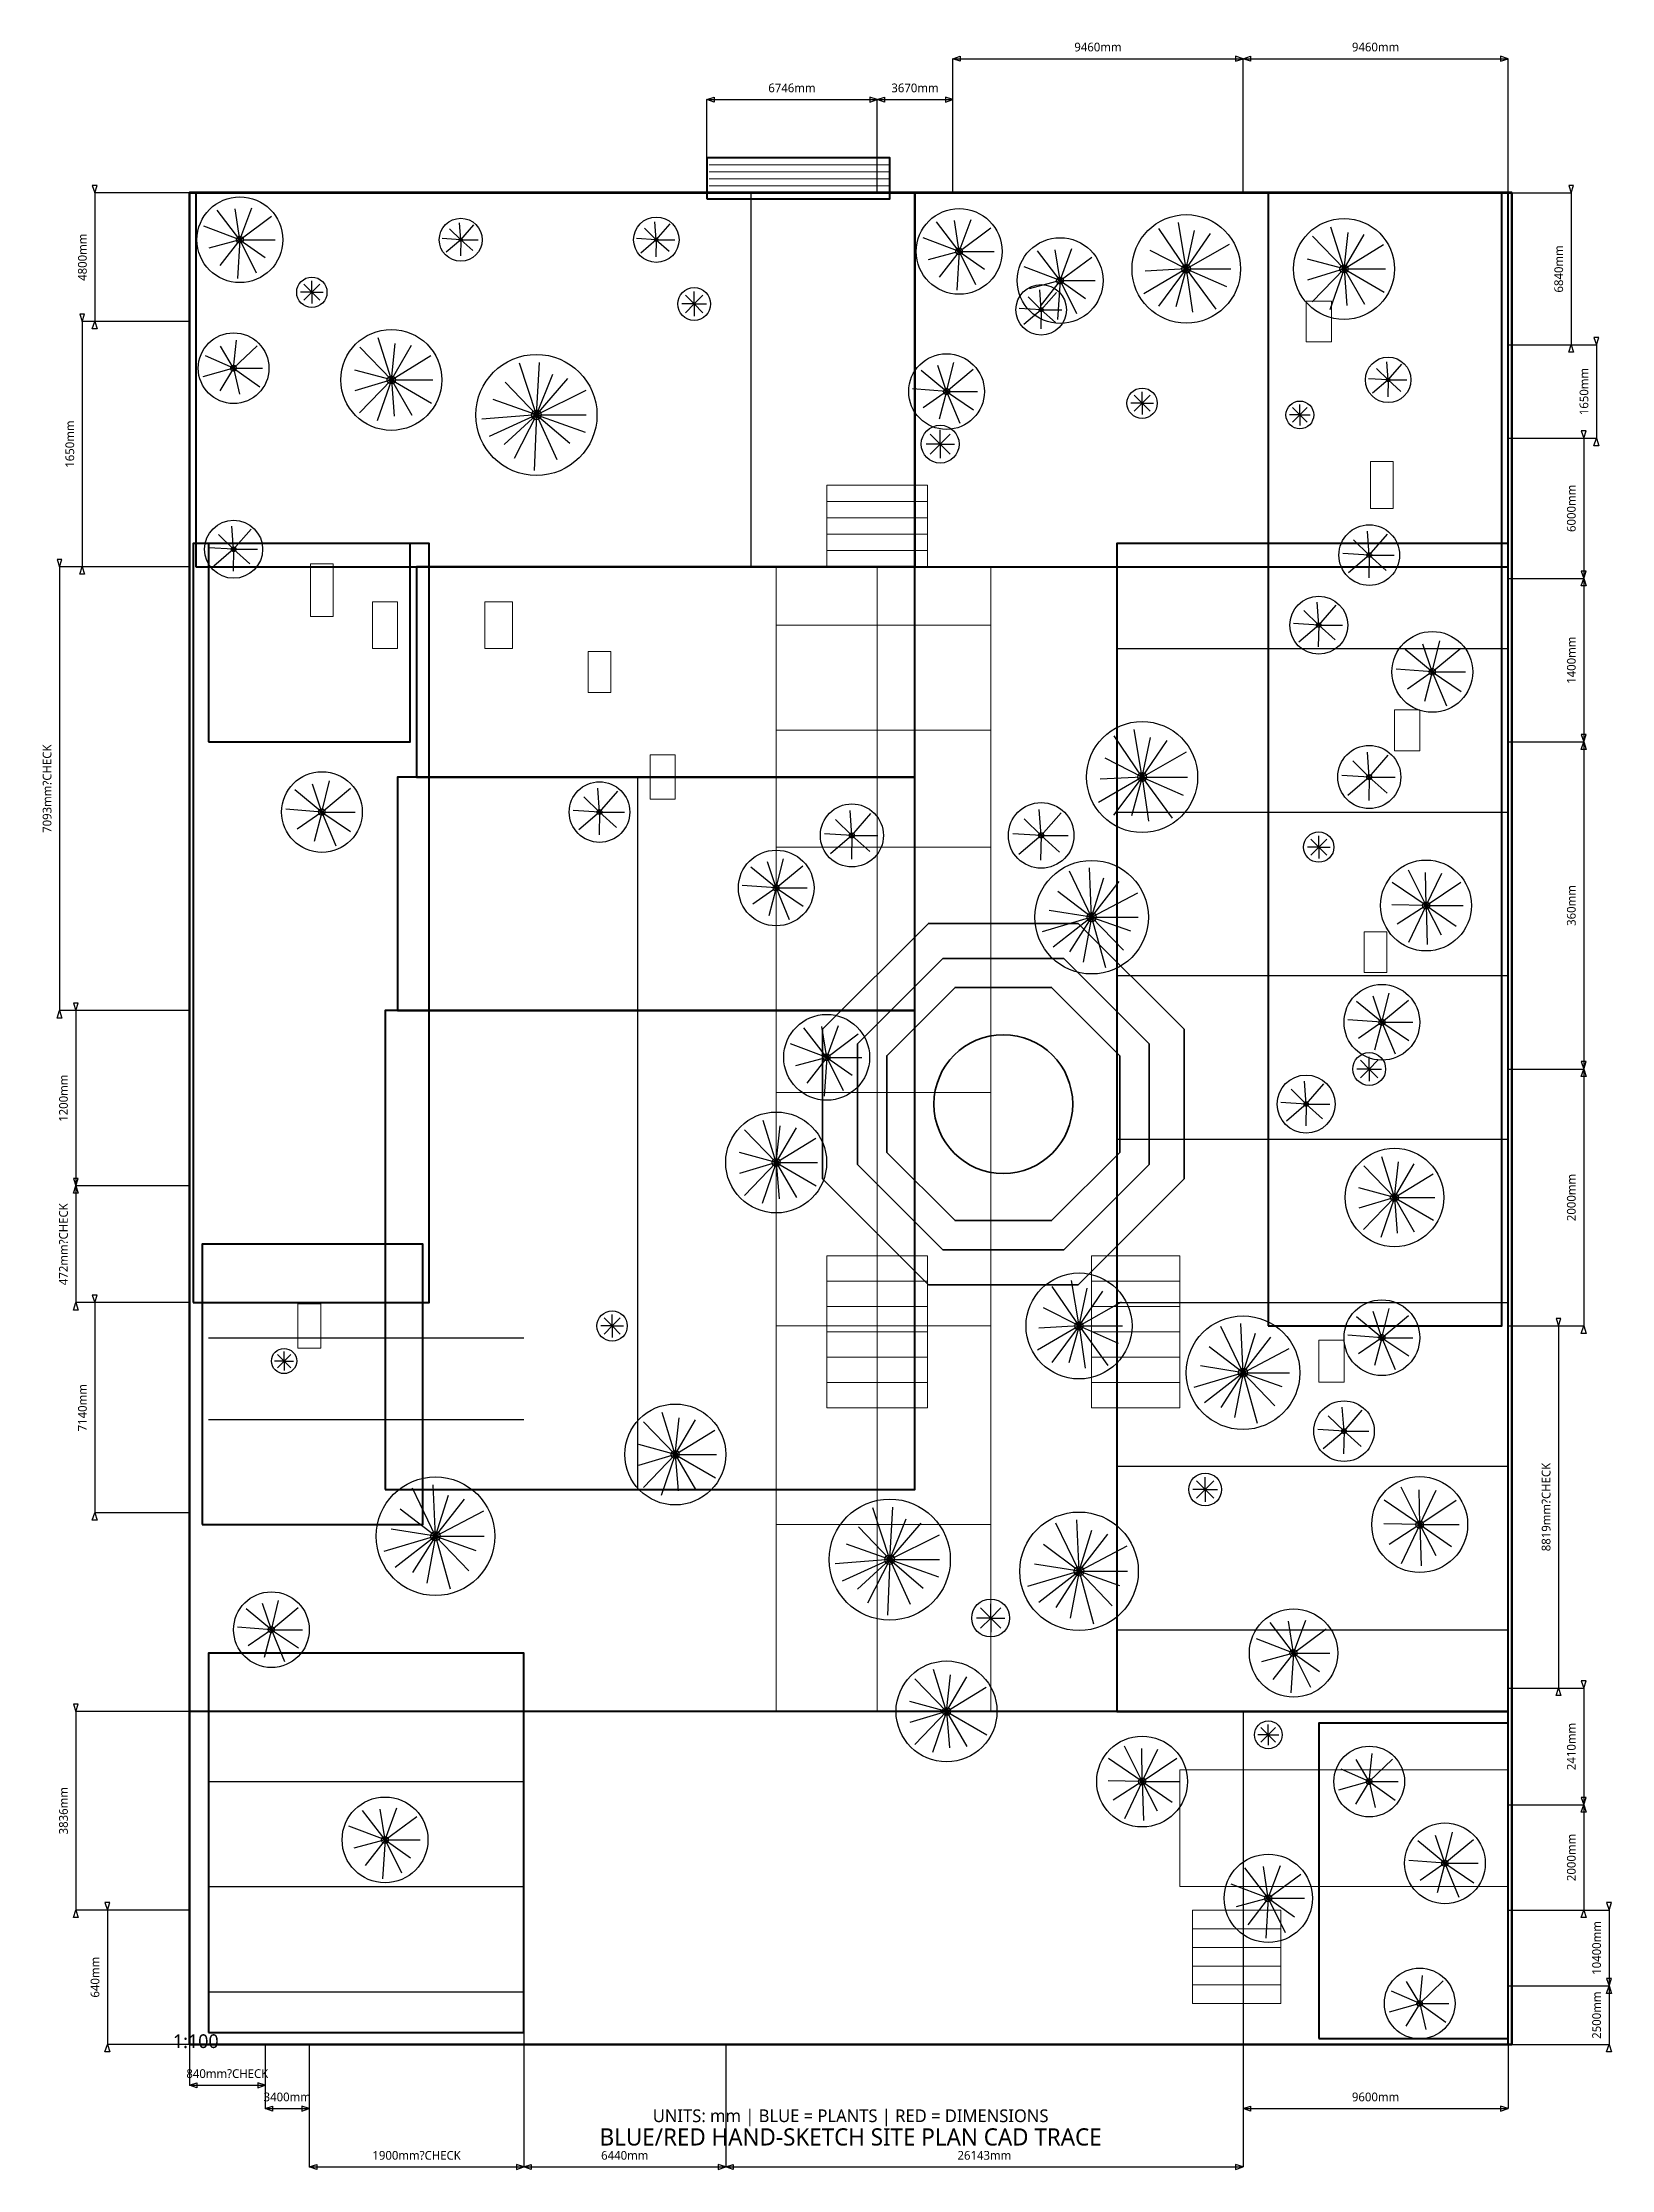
# Model space of a CAD drawing. Header units: millimetres. Extents: x -5554 to 53767, y -4731 to 75689.
import ezdxf
from ezdxf.enums import TextEntityAlignment as Align

# ---------------------------------------------------------------- set-up
doc = ezdxf.new("R2010")
doc.units = ezdxf.units.MM
doc.linetypes.add('CENTER', pattern=[5.08, 3.175, -0.635, 0.635, -0.635])
for name, color, linetype, lineweight in [('00_SITE', 7, 'CONTINUOUS', 50), ('A_BUILDING', 7, 'CONTINUOUS', 40), ('A_PAVING', 8, 'CONTINUOUS', 20), ('A_WALL', 8, 'CONTINUOUS', 30), ('CENTER', 9, 'CENTER', 18), ('DIM_RED', 1, 'CONTINUOUS', 25), ('L_PLANT', 5, 'CONTINUOUS', 25), ('L_WATER', 7, 'CONTINUOUS', 35), ('TEXT', 7, 'CONTINUOUS', 18)]:
    doc.layers.add(name, color=color, linetype=linetype, lineweight=lineweight)
doc.styles.get("Standard").update_dxf_attribs({"font": 'Microsoft YaHei'})

msp = doc.modelspace()

# ---------------------------------------------------------------- linework, layer by layer
at = {"layer": '00_SITE'}
msp.add_lwpolyline([(0, 0), (50000, 0), (50000, 70000), (0, 70000)], close=True, dxfattribs=at)
at = {"layer": 'A_BUILDING'}
for points in [[(19561, 69779), (26479, 69779), (26479, 71325), (19561, 71325)], [(239, 55868), (27433, 55868), (27433, 70000), (239, 70000)], [(27433, 55868), (49857, 55868), (49857, 70000), (27433, 70000)], [(40792, 27161), (49618, 27161), (49618, 70000), (40792, 70000)], [(143, 28044), (9065, 28044), (9065, 56751), (143, 56751)], [(716, 49243), (8349, 49243), (8349, 56751), (716, 56751)], [(35067, 12587), (49857, 12587), (49857, 56751), (35067, 56751)], [(8588, 47918), (27433, 47918), (27433, 55868), (8588, 55868)], [(7872, 39085), (27433, 39085), (27433, 47918), (7872, 47918)], [(7395, 20978), (27433, 20978), (27433, 39085), (7395, 39085)], [(477, 19653), (8826, 19653), (8826, 30252), (477, 30252)], [(716, 442), (12643, 442), (12643, 14795), (716, 14795)], [(0, 0), (49857, 0), (49857, 12587), (0, 12587)], [(42700, 221), (49857, 221), (49857, 12145), (42700, 12145)]]:
    msp.add_lwpolyline(points, close=True, dxfattribs=at)
at = {"layer": 'A_PAVING'}
for p, q in [((19656, 71060), (26431, 71060)), ((19656, 70795), (26431, 70795)), ((19656, 70530), (26431, 70530)), ((19656, 70265), (26431, 70265)), ((19656, 70000), (26431, 70000)), ((24094, 58341), (27910, 58341)), ((24094, 57722), (27910, 57722)), ((24094, 57104), (27910, 57104)), ((24094, 56486), (27910, 56486)), ((22185, 53659), (30296, 53659)), ((22185, 49685), (30296, 49685)), ((22185, 45268), (30296, 45268)), ((22185, 35994), (30296, 35994)), ((24094, 28854), (27910, 28854)), ((34113, 28854), (37452, 28854)), ((24094, 27897), (27910, 27897)), ((34113, 27897), (37452, 27897)), ((22185, 27161), (30296, 27161)), ((24094, 26940), (27910, 26940)), ((34113, 26940), (37452, 26940)), ((24094, 25983), (27910, 25983)), ((34113, 25983), (37452, 25983)), ((24094, 25026), (27910, 25026)), ((34113, 25026), (37452, 25026)), ((22185, 19653), (30296, 19653)), ((37929, 4372), (41269, 4372)), ((37929, 3666), (41269, 3666)), ((37929, 2959), (41269, 2959)), ((37929, 2252), (41269, 2252))]:
    msp.add_line(p, q, dxfattribs=at)
for points in [[(0, 0), (50000, 0), (50000, 70044), (0, 70044)], [(42223, 64369), (43177, 64369), (43177, 65915), (42223, 65915)], [(44656, 58076), (45515, 58076), (45515, 59842), (44656, 59842)], [(24094, 58959), (27910, 58959), (27910, 55868), (24094, 55868)], [(4580, 53991), (5439, 53991), (5439, 55978), (4580, 55978)], [(22185, 12587), (30296, 12587), (30296, 55868), (22185, 55868)], [(6918, 52776), (7872, 52776), (7872, 54543), (6918, 54543)], [(11164, 52776), (12214, 52776), (12214, 54543), (11164, 54543)], [(15076, 51120), (15935, 51120), (15935, 52666), (15076, 52666)], [(45563, 48912), (46517, 48912), (46517, 50457), (45563, 50457)], [(17414, 47079), (18368, 47079), (18368, 48757), (17414, 48757)], [(44418, 40521), (45277, 40521), (45277, 42066), (44418, 42066)], [(24094, 24069), (27910, 24069), (27910, 29811), (24094, 29811)], [(34113, 24069), (37452, 24069), (37452, 29811), (34113, 29811)], [(4103, 26322), (4962, 26322), (4962, 28000), (4103, 28000)], [(42700, 25041), (43655, 25041), (43655, 26631), (42700, 26631)], [(37452, 5962), (49857, 5962), (49857, 10379), (37452, 10379)], [(37929, 1546), (41269, 1546), (41269, 5079), (37929, 5079)]]:
    msp.add_lwpolyline(points, close=True, dxfattribs=at)
at = {"layer": 'A_WALL'}
for p, q in [((21231, 70000), (21231, 55868)), ((27433, 70000), (27433, 55868)), ((35067, 52776), (49857, 52776)), ((16937, 47918), (16937, 20978)), ((27433, 47918), (27433, 20978)), ((35067, 46593), (49857, 46593)), ((35067, 40410), (49857, 40410)), ((7395, 39085), (27433, 39085)), ((35067, 34227), (49857, 34227)), ((35067, 28044), (49857, 28044)), ((716, 26719), (12643, 26719)), ((716, 23628), (12643, 23628)), ((35067, 21861), (49857, 21861)), ((35067, 15678), (49857, 15678)), ((12643, 12587), (12643, 0)), ((39838, 12587), (39838, 0)), ((716, 9937), (12643, 9937)), ((716, 5962), (12643, 5962)), ((716, 1987), (12643, 1987))]:
    msp.add_line(p, q, dxfattribs=at)
at = {"layer": 'CENTER'}
msp.add_line((26002, 55868), (26002, 12587), dxfattribs=at)
at = {"layer": 'DIM_RED'}
for p, q in [((28865, 70000), (28865, 75079)), ((28865, 75079), (39838, 75079)), ((39838, 70000), (39838, 75079)), ((39838, 70000), (39838, 75079)), ((39838, 75079), (49857, 75079)), ((49857, 70000), (49857, 75079)), ((19561, 70000), (19561, 73533)), ((19561, 73533), (26002, 73533)), ((26002, 70000), (26002, 73533)), ((26002, 70000), (26002, 73533)), ((26002, 73533), (28865, 73533)), ((28865, 70000), (28865, 73533)), ((0, 70000), (-3578, 70000)), ((-3578, 70000), (-3578, 65142)), ((49857, 70000), (52242, 70000)), ((52242, 70000), (52242, 64259)), ((0, 65142), (-4055, 65142)), ((-4055, 65142), (-4055, 55868)), ((0, 65142), (-3578, 65142)), ((49857, 64259), (52242, 64259)), ((49857, 64259), (53197, 64259)), ((53197, 64259), (53197, 60726)), ((49857, 60726), (53197, 60726)), ((49857, 60726), (52719, 60726)), ((52719, 60726), (52719, 55426)), ((0, 55868), (-4914, 55868)), ((-4914, 55868), (-4914, 39085)), ((0, 55868), (-4055, 55868)), ((49857, 55426), (52719, 55426)), ((49857, 55426), (52719, 55426)), ((52719, 55426), (52719, 49243)), ((49857, 49243), (52719, 49243)), ((49857, 49243), (52719, 49243)), ((52719, 49243), (52719, 36877)), ((0, 39085), (-4914, 39085)), ((0, 39085), (-4294, 39085)), ((-4294, 39085), (-4294, 32461)), ((49857, 36877), (52719, 36877)), ((49857, 36877), (52719, 36877)), ((52719, 36877), (52719, 27161)), ((0, 32461), (-4294, 32461)), ((0, 32461), (-4294, 32461)), ((-4294, 32461), (-4294, 28044)), ((0, 28044), (-4294, 28044)), ((0, 28044), (-3578, 28044)), ((-3578, 28044), (-3578, 20095)), ((49857, 27161), (52719, 27161)), ((49857, 27161), (51765, 27161)), ((51765, 27161), (51765, 13470)), ((0, 20095), (-3578, 20095)), ((49857, 13470), (51765, 13470)), ((49857, 13470), (52719, 13470)), ((52719, 13470), (52719, 9054)), ((0, 12587), (-4294, 12587)), ((-4294, 12587), (-4294, 5079)), ((49857, 9054), (52719, 9054)), ((49857, 9054), (52719, 9054)), ((52719, 9054), (52719, 5079)), ((0, 5079), (-4294, 5079)), ((0, 5079), (-3101, 5079)), ((-3101, 5079), (-3101, 0)), ((49857, 5079), (52719, 5079)), ((49857, 5079), (53674, 5079)), ((53674, 5079), (53674, 2208)), ((49857, 2208), (53674, 2208)), ((49857, 2208), (53674, 2208)), ((53674, 2208), (53674, 0)), ((0, 0), (-3101, 0)), ((0, 0), (0, -1546)), ((2863, 0), (2863, -1546)), ((2863, 0), (2863, -2429)), ((4532, 0), (4532, -2429)), ((4532, 0), (4532, -4637)), ((12643, 0), (12643, -4637)), ((12643, 0), (12643, -4637)), ((20277, 0), (20277, -4637)), ((20277, 0), (20277, -4637)), ((39838, 0), (39838, -4637)), ((39838, 0), (39838, -2429)), ((49857, 0), (53674, 0)), ((49857, 0), (49857, -2429)), ((0, -1546), (2863, -1546)), ((2863, -2429), (4532, -2429)), ((39838, -2429), (49857, -2429)), ((4532, -4637), (12643, -4637)), ((12643, -4637), (20277, -4637)), ((20277, -4637), (39838, -4637))]:
    msp.add_line(p, q, dxfattribs=at)
for points in [[(28865, 75079), (29145, 75172), (29145, 74986)], [(39838, 75079), (39558, 75172), (39558, 74986)], [(39838, 75079), (40118, 75172), (40118, 74986)], [(49857, 75079), (49577, 75172), (49577, 74986)], [(19561, 73533), (19841, 73626), (19841, 73440)], [(26002, 73533), (25722, 73626), (25722, 73440)], [(26002, 73533), (26282, 73626), (26282, 73440)], [(28865, 73533), (28585, 73626), (28585, 73440)], [(-3578, 70000), (-3485, 70280), (-3672, 70280)], [(52242, 70000), (52336, 70280), (52149, 70280)], [(-4055, 65142), (-3962, 65422), (-4149, 65422)], [(-3578, 65142), (-3485, 64862), (-3672, 64862)], [(53197, 64259), (53290, 64539), (53103, 64539)], [(52242, 64259), (52336, 63979), (52149, 63979)], [(52719, 60726), (52813, 61006), (52626, 61006)], [(53197, 60726), (53290, 60446), (53103, 60446)], [(-4914, 55868), (-4821, 56148), (-5007, 56148)], [(-4055, 55868), (-3962, 55588), (-4149, 55588)], [(52719, 55426), (52813, 55706), (52626, 55706)], [(52719, 55426), (52813, 55146), (52626, 55146)], [(52719, 49243), (52813, 49523), (52626, 49523)], [(52719, 49243), (52813, 48963), (52626, 48963)], [(-4914, 39085), (-4821, 38805), (-5007, 38805)], [(-4294, 39085), (-4201, 39365), (-4387, 39365)], [(52719, 36877), (52813, 37157), (52626, 37157)], [(52719, 36877), (52813, 36597), (52626, 36597)], [(-4294, 32461), (-4201, 32741), (-4387, 32741)], [(-4294, 32461), (-4201, 32181), (-4387, 32181)], [(-3578, 28044), (-3485, 28324), (-3672, 28324)], [(-4294, 28044), (-4201, 27764), (-4387, 27764)], [(51765, 27161), (51859, 27441), (51672, 27441)], [(52719, 27161), (52813, 26881), (52626, 26881)], [(-3578, 20095), (-3485, 19815), (-3672, 19815)], [(52719, 13470), (52813, 13750), (52626, 13750)], [(51765, 13470), (51859, 13190), (51672, 13190)], [(-4294, 12587), (-4201, 12867), (-4387, 12867)], [(52719, 9054), (52813, 9334), (52626, 9334)], [(52719, 9054), (52813, 8774), (52626, 8774)], [(-4294, 5079), (-4201, 4799), (-4387, 4799)], [(-3101, 5079), (-3008, 5359), (-3194, 5359)], [(52719, 5079), (52813, 4799), (52626, 4799)], [(53674, 5079), (53767, 5359), (53580, 5359)], [(53674, 2208), (53767, 2488), (53580, 2488)], [(53674, 2208), (53767, 1928), (53580, 1928)], [(-3101, 0), (-3008, -280), (-3194, -280)], [(53674, 0), (53767, -280), (53580, -280)], [(0, -1546), (280, -1452), (280, -1639)], [(2863, -1546), (2583, -1452), (2583, -1639)], [(2863, -2429), (3143, -2336), (3143, -2522)], [(4532, -2429), (4252, -2336), (4252, -2522)], [(39838, -2429), (40118, -2336), (40118, -2522)], [(49857, -2429), (49577, -2336), (49577, -2522)], [(4532, -4637), (4812, -4544), (4812, -4731)], [(12643, -4637), (12363, -4544), (12363, -4731)], [(12643, -4637), (12923, -4544), (12923, -4731)], [(20277, -4637), (19997, -4544), (19997, -4731)], [(20277, -4637), (20557, -4544), (20557, -4731)], [(39838, -4637), (39558, -4544), (39558, -4731)]]:
    msp.add_lwpolyline(points, close=True, dxfattribs=at)
at = {"layer": 'L_PLANT'}
for p, q in [((1908, 68233), (1051, 69353)), ((1908, 68233), (1727, 69399)), ((1908, 68233), (2357, 69441)), ((1908, 68233), (543, 68751)), ((1908, 68233), (3106, 69122)), ((10258, 68233), (9836, 68646)), ((10258, 68233), (10211, 68876)), ((10258, 68233), (10748, 68795)), ((17653, 68233), (17206, 68670)), ((17653, 68233), (17603, 68914)), ((17653, 68233), (18172, 68828)), ((29103, 67792), (28246, 68912)), ((29103, 67792), (28922, 68958)), ((29103, 67792), (29552, 69000)), ((29103, 67792), (30300, 68680)), ((37691, 67129), (36654, 68657)), ((37691, 67129), (37400, 68889)), ((37691, 67129), (38006, 68588)), ((37691, 67129), (38612, 68474)), ((43655, 67129), (42460, 68363)), ((43655, 67129), (43161, 68713)), ((43655, 67129), (43806, 68509)), ((43655, 67129), (44423, 68436)), ((1908, 68233), (734, 67917)), ((1908, 68233), (1153, 67263)), ((1908, 68233), (1815, 66767)), ((1908, 68233), (3239, 68233)), ((1908, 68233), (2529, 66985)), ((1908, 68233), (2868, 67556)), ((10258, 68233), (9554, 68276)), ((10258, 68233), (9704, 67758)), ((10258, 68233), (10244, 67625)), ((10258, 68233), (10923, 68233)), ((10258, 68233), (10715, 67822)), ((17653, 68233), (16907, 68279)), ((17653, 68233), (17066, 67730)), ((17653, 68233), (17638, 67590)), ((17653, 68233), (18357, 68233)), ((17653, 68233), (18137, 67798)), ((29103, 67792), (27738, 68309)), ((29103, 67792), (27928, 67475)), ((29103, 67792), (28348, 66821)), ((29103, 67792), (29010, 66325)), ((29103, 67792), (30433, 67792)), ((29103, 67792), (29724, 66543)), ((29103, 67792), (30062, 67115)), ((32920, 66688), (32062, 67807)), ((32920, 66688), (32739, 67854)), ((32920, 66688), (33369, 67896)), ((32920, 66688), (34117, 67576)), ((37691, 67129), (36320, 67828)), ((37691, 67129), (39331, 68060)), ((43655, 67129), (45149, 68047)), ((32920, 66688), (31555, 67205)), ((37691, 67129), (36085, 66193)), ((37691, 67129), (36138, 67048)), ((37691, 67129), (36637, 65715)), ((37691, 67129), (37298, 65697)), ((37691, 67129), (39373, 67129)), ((37691, 67129), (37929, 65495)), ((37691, 67129), (38803, 65605)), ((37691, 67129), (39210, 66460)), ((43655, 67129), (42270, 66710)), ((43655, 67129), (42273, 67503)), ((43655, 67129), (42455, 65884)), ((43655, 67129), (43124, 65577)), ((43655, 67129), (45219, 67129)), ((43655, 67129), (43761, 65752)), ((43655, 67129), (44424, 65799)), ((43655, 67129), (45173, 66247)), ((4628, 66246), (4198, 66246)), ((4628, 66246), (4324, 66550)), ((4628, 66246), (4324, 65942)), ((4628, 66246), (4628, 66675)), ((4628, 66246), (4931, 66550)), ((4628, 66246), (5057, 66246)), ((4628, 66246), (4628, 65817)), ((4628, 66246), (4931, 65942)), ((19084, 65804), (18755, 66133)), ((19084, 65804), (19084, 66270)), ((19084, 65804), (19413, 66133)), ((32204, 65584), (31708, 66069)), ((32920, 66688), (31745, 66371)), ((32204, 65584), (32149, 66340)), ((32920, 66688), (32164, 65717)), ((32204, 65584), (32781, 66244)), ((32920, 66688), (32826, 65221)), ((32920, 66688), (34250, 66688)), ((32920, 66688), (33541, 65439)), ((32920, 66688), (33879, 66011)), ((19084, 65804), (18619, 65804)), ((19084, 65804), (18755, 65475)), ((19084, 65804), (19549, 65804)), ((19084, 65804), (19084, 65339)), ((19084, 65804), (19413, 65475)), ((32204, 65584), (31376, 65634)), ((32204, 65584), (31552, 65025)), ((32204, 65584), (32188, 64868)), ((32204, 65584), (32987, 65584)), ((32204, 65584), (32742, 65100)), ((1670, 63375), (1778, 64431)), ((7634, 62934), (7140, 64518)), ((1670, 63375), (604, 63838)), ((1670, 63375), (1175, 64211)), ((1670, 63375), (2555, 64226)), ((7634, 62934), (6439, 64168)), ((7634, 62934), (7785, 64314)), ((7634, 62934), (8402, 64241)), ((7634, 62934), (9128, 63852)), ((13120, 61609), (12480, 63568)), ((13120, 61609), (13241, 63596)), ((28626, 62492), (28898, 63596)), ((45324, 62934), (45275, 63614)), ((1670, 63375), (512, 63052)), ((1670, 63375), (1150, 62519)), ((1670, 63375), (2765, 63375)), ((1670, 63375), (1898, 62389)), ((1670, 63375), (2656, 62673)), ((7634, 62934), (6249, 62514)), ((7634, 62934), (6252, 63307)), ((7634, 62934), (6434, 61689)), ((7634, 62934), (7103, 61381)), ((7634, 62934), (9198, 62934)), ((7634, 62934), (7740, 61556)), ((7634, 62934), (8403, 61604)), ((7634, 62934), (9152, 62052)), ((13120, 61609), (11933, 62850)), ((13120, 61609), (13740, 63155)), ((13120, 61609), (14310, 62985)), ((28626, 62492), (27665, 63283)), ((28626, 62492), (28293, 63479)), ((28626, 62492), (29636, 63335)), ((45324, 62934), (44579, 62979)), ((45324, 62934), (44738, 62431)), ((45324, 62934), (44878, 63370)), ((45324, 62934), (45310, 62290)), ((45324, 62934), (45844, 63528)), ((45324, 62934), (46029, 62934)), ((45324, 62934), (45808, 62498)), ((13120, 61609), (11483, 62188)), ((13120, 61609), (15006, 62543)), ((28626, 62492), (27342, 62591)), ((28626, 62492), (27744, 61881)), ((28626, 62492), (28345, 61444)), ((28626, 62492), (29800, 62492)), ((28626, 62492), (29123, 61294)), ((28626, 62492), (29645, 61802)), ((36021, 62050), (35592, 62050)), ((36021, 62050), (35717, 62354)), ((36021, 62050), (35717, 61747)), ((36021, 62050), (36021, 62480)), ((36021, 62050), (36325, 62354)), ((36021, 62050), (36450, 62050)), ((36021, 62050), (36021, 61621)), ((36021, 62050), (36325, 61747)), ((41985, 61609), (41985, 62002)), ((13120, 61609), (11052, 61445)), ((13120, 61609), (11327, 60796)), ((13120, 61609), (11898, 60489)), ((13120, 61609), (12281, 59967)), ((13120, 61609), (13030, 59504)), ((13120, 61609), (14998, 61609)), ((13120, 61609), (13886, 59922)), ((13120, 61609), (14380, 60535)), ((13120, 61609), (14968, 60954)), ((41985, 61609), (41591, 61609)), ((41985, 61609), (41706, 61887)), ((41985, 61609), (41706, 61331)), ((41985, 61609), (42263, 61887)), ((41985, 61609), (42378, 61609)), ((41985, 61609), (41985, 61215)), ((41985, 61609), (42263, 61331)), ((28387, 60505), (27851, 60505)), ((28387, 60505), (28008, 60884)), ((28387, 60505), (28008, 60125)), ((28387, 60505), (28387, 61041)), ((28387, 60505), (28767, 60884)), ((28387, 60505), (28924, 60505)), ((28387, 60505), (28387, 59968)), ((28387, 60505), (28767, 60125)), ((1670, 56530), (1606, 57399)), ((1670, 56530), (2333, 57290)), ((44609, 56309), (44543, 57216)), ((44609, 56309), (45301, 57102)), ((1670, 56530), (718, 56588)), ((1670, 56530), (920, 55887)), ((1670, 56530), (1099, 57088)), ((1670, 56530), (1651, 55707)), ((1670, 56530), (2570, 56530)), ((1670, 56530), (2288, 55973)), ((44609, 56309), (43615, 56369)), ((44609, 56309), (43827, 55639)), ((44609, 56309), (44013, 56891)), ((44609, 56309), (44590, 55451)), ((44609, 56309), (45548, 56309)), ((44609, 56309), (45254, 55728)), ((42700, 53659), (42130, 54217)), ((42700, 53659), (42637, 54529)), ((42700, 53659), (43364, 54419)), ((42700, 53659), (41748, 53717)), ((42700, 53659), (41951, 53017)), ((42700, 53659), (42682, 52837)), ((42700, 53659), (43600, 53659)), ((42700, 53659), (43319, 53103)), ((46994, 51893), (45970, 52736)), ((46994, 51893), (46639, 52945)), ((46994, 51893), (47284, 53070)), ((46994, 51893), (48072, 52792)), ((46994, 51893), (45625, 51998)), ((46994, 51893), (46053, 51241)), ((46994, 51893), (46695, 50775)), ((46994, 51893), (48246, 51893)), ((46994, 51893), (47524, 50615)), ((46994, 51893), (48081, 51157)), ((36021, 47918), (34960, 49481)), ((36021, 47918), (35723, 49719)), ((36021, 47918), (36344, 49410)), ((36021, 47918), (36963, 49294)), ((36021, 47918), (34618, 48633)), ((36021, 47918), (37699, 48870)), ((44609, 47918), (43988, 48525)), ((44609, 47918), (44540, 48863)), ((44609, 47918), (45330, 48744)), ((5010, 46593), (4654, 47645)), ((5010, 46593), (5300, 47771)), ((5010, 46593), (6087, 47492)), ((15506, 46593), (15440, 47500)), ((36021, 47918), (34378, 46960)), ((36021, 47918), (34432, 47834)), ((36021, 47918), (34943, 46471)), ((36021, 47918), (35619, 46453)), ((36021, 47918), (37742, 47918)), ((36021, 47918), (36264, 46245)), ((36021, 47918), (37159, 46358)), ((36021, 47918), (37575, 47233)), ((44609, 47918), (43574, 47981)), ((44609, 47918), (43794, 47219)), ((44609, 47918), (44589, 47024)), ((44609, 47918), (45587, 47918)), ((44609, 47918), (45281, 47313)), ((5010, 46593), (3640, 46698)), ((5010, 46593), (3985, 47437)), ((15506, 46593), (14512, 46653)), ((15506, 46593), (14910, 47175)), ((15506, 46593), (16198, 47386)), ((25048, 45710), (24979, 46655)), ((32204, 45710), (32133, 46693)), ((5010, 46593), (4068, 45941)), ((5010, 46593), (4710, 45475)), ((5010, 46593), (6261, 46593)), ((5010, 46593), (5540, 45316)), ((5010, 46593), (6096, 45857)), ((15506, 46593), (14723, 45922)), ((15506, 46593), (15487, 45734)), ((15506, 46593), (16445, 46593)), ((15506, 46593), (16151, 46012)), ((25048, 45710), (24427, 46316)), ((25048, 45710), (25769, 46535)), ((32204, 45710), (31559, 46341)), ((32204, 45710), (32954, 46568)), ((25048, 45710), (24013, 45773)), ((25048, 45710), (24233, 45011)), ((25048, 45710), (25028, 44815)), ((25048, 45710), (26026, 45710)), ((25048, 45710), (25720, 45105)), ((32204, 45710), (31128, 45775)), ((32204, 45710), (31357, 44983)), ((32204, 45710), (32183, 44780)), ((32204, 45710), (33221, 45710)), ((32204, 45710), (32903, 45081)), ((42700, 45268), (42271, 45268)), ((42700, 45268), (42397, 45572)), ((42700, 45268), (42397, 44965)), ((42700, 45268), (42700, 45698)), ((42700, 45268), (43004, 45572)), ((42700, 45268), (43130, 45268)), ((42700, 45268), (42700, 44839)), ((42700, 45268), (43004, 44965)), ((22185, 43722), (21224, 44513)), ((22185, 43722), (21852, 44709)), ((22185, 43722), (22457, 44827)), ((22185, 43722), (23195, 44566)), ((34113, 42618), (33278, 44361)), ((34113, 42618), (34030, 44483)), ((46756, 43060), (46089, 44396)), ((46756, 43060), (46742, 44309)), ((46756, 43060), (47350, 44288)), ((22185, 43722), (20901, 43821)), ((22185, 43722), (21303, 43111)), ((22185, 43722), (21904, 42674)), ((22185, 43722), (23359, 43722)), ((22185, 43722), (22682, 42525)), ((22185, 43722), (23204, 43032)), ((34113, 42618), (32831, 43594)), ((34113, 42618), (34578, 44109)), ((34113, 42618), (35159, 43965)), ((34113, 42618), (35857, 43540)), ((46756, 43060), (45480, 43933)), ((46756, 43060), (48067, 43939)), ((34113, 42618), (32505, 42873)), ((46756, 43060), (45468, 43089)), ((46756, 43060), (45664, 42350)), ((46756, 43060), (46087, 41655)), ((46756, 43060), (48164, 43060)), ((46756, 43060), (46804, 41584)), ((46756, 43060), (47330, 41957)), ((46756, 43060), (47894, 42275)), ((34113, 42618), (32248, 42065)), ((34113, 42618), (32656, 41485)), ((34113, 42618), (33278, 41307)), ((34113, 42618), (33795, 40919)), ((34113, 42618), (35873, 42618)), ((34113, 42618), (34642, 40715)), ((34113, 42618), (35318, 41367)), ((34113, 42618), (35576, 42101)), ((45086, 38644), (44125, 39435)), ((45086, 38644), (44753, 39630)), ((45086, 38644), (45358, 39748)), ((45086, 38644), (46096, 39487)), ((45086, 38644), (43802, 38742)), ((45086, 38644), (44204, 38032)), ((45086, 38644), (44805, 37595)), ((45086, 38644), (46260, 38644)), ((45086, 38644), (45583, 37446)), ((45086, 38644), (46105, 37953)), ((24094, 37319), (22729, 37836)), ((24094, 37319), (23236, 38438)), ((24094, 37319), (23912, 38485)), ((24094, 37319), (24542, 38527)), ((24094, 37319), (25291, 38207)), ((24094, 37319), (22919, 37002)), ((24094, 37319), (23338, 36348)), ((24094, 37319), (24000, 35852)), ((24094, 37319), (25424, 37319)), ((24094, 37319), (24714, 36070)), ((24094, 37319), (25053, 36641)), ((44609, 36877), (44280, 37206)), ((44609, 36877), (44609, 37342)), ((44609, 36877), (44938, 37206)), ((42223, 35552), (42160, 36422)), ((42223, 35552), (42887, 36312)), ((44609, 36877), (44144, 36877)), ((44609, 36877), (44280, 36548)), ((44609, 36877), (45074, 36877)), ((44609, 36877), (44609, 36412)), ((44609, 36877), (44938, 36548)), ((42223, 35552), (41271, 35610)), ((42223, 35552), (41474, 34909)), ((42223, 35552), (41653, 36110)), ((42223, 35552), (42205, 34729)), ((42223, 35552), (43123, 35552)), ((42223, 35552), (42842, 34995)), ((22185, 33344), (21692, 34928)), ((22185, 33344), (22337, 34724)), ((22185, 33344), (22953, 34651)), ((22185, 33344), (20991, 34578)), ((22185, 33344), (23680, 34262)), ((22185, 33344), (20800, 32924)), ((22185, 33344), (20803, 33717)), ((22185, 33344), (20986, 32099)), ((22185, 33344), (21654, 31792)), ((22185, 33344), (23750, 33344)), ((22185, 33344), (22292, 31967)), ((22185, 33344), (22954, 32014)), ((22185, 33344), (23703, 32462)), ((45563, 32019), (44398, 33222)), ((45563, 32019), (45082, 33563)), ((45563, 32019), (45711, 33364)), ((45563, 32019), (46312, 33293)), ((45563, 32019), (44216, 32383)), ((45563, 32019), (47020, 32914)), ((45563, 32019), (44213, 31610)), ((45563, 32019), (44394, 30805)), ((45563, 32019), (45045, 30505)), ((45563, 32019), (47089, 32019)), ((45563, 32019), (45667, 30676)), ((45563, 32019), (46313, 30722)), ((45563, 32019), (47043, 31159)), ((33635, 27161), (32623, 28653)), ((33635, 27161), (33351, 28880)), ((33635, 27161), (33944, 28586)), ((33635, 27161), (34535, 28474)), ((15983, 27161), (15679, 27465)), ((15983, 27161), (15983, 27590)), ((15983, 27161), (16286, 27465)), ((33635, 27161), (32296, 27843)), ((33635, 27161), (35237, 28070)), ((45086, 26719), (44125, 27510)), ((45086, 26719), (44753, 27706)), ((45086, 26719), (45358, 27823)), ((45086, 26719), (46096, 27562)), ((15983, 27161), (15553, 27161)), ((15983, 27161), (15679, 26857)), ((15983, 27161), (16412, 27161)), ((15983, 27161), (15983, 26731)), ((15983, 27161), (16286, 26857)), ((33635, 27161), (32067, 26246)), ((33635, 27161), (32118, 27081)), ((33635, 27161), (32606, 25779)), ((33635, 27161), (33252, 25762)), ((33635, 27161), (35279, 27161)), ((33635, 27161), (33868, 25564)), ((33635, 27161), (34722, 25672)), ((33635, 27161), (35119, 26507)), ((39838, 25394), (39003, 27137)), ((39838, 25394), (39755, 27259)), ((39838, 25394), (40304, 26885)), ((39838, 25394), (40884, 26741)), ((45086, 26719), (43802, 26818)), ((45086, 26719), (44204, 26108)), ((45086, 26719), (44805, 25671)), ((45086, 26719), (46260, 26719)), ((45086, 26719), (45583, 25522)), ((45086, 26719), (46105, 26029)), ((3578, 25836), (3220, 25836)), ((3578, 25836), (3325, 26089)), ((3578, 25836), (3325, 25583)), ((3578, 25836), (3578, 26194)), ((3578, 25836), (3831, 26089)), ((3578, 25836), (3936, 25836)), ((3578, 25836), (3578, 25478)), ((3578, 25836), (3831, 25583)), ((39838, 25394), (38557, 26370)), ((39838, 25394), (41583, 26316)), ((39838, 25394), (37973, 24841)), ((39838, 25394), (38230, 25649)), ((39838, 25394), (38381, 24261)), ((39838, 25394), (39003, 24084)), ((39838, 25394), (39520, 23695)), ((39838, 25394), (41598, 25394)), ((39838, 25394), (40367, 23491)), ((39838, 25394), (41043, 24143)), ((39838, 25394), (41301, 24877)), ((18368, 22303), (17174, 23537)), ((18368, 22303), (17875, 23887)), ((18368, 22303), (18520, 23683)), ((18368, 22303), (19137, 23610)), ((43655, 23186), (43059, 23768)), ((43655, 23186), (43588, 24093)), ((43655, 23186), (44347, 23979)), ((18368, 22303), (16987, 22676)), ((18368, 22303), (19863, 23221)), ((43655, 23186), (42661, 23246)), ((43655, 23186), (42872, 22516)), ((43655, 23186), (43635, 22328)), ((43655, 23186), (44594, 23186)), ((43655, 23186), (44300, 22605)), ((18368, 22303), (16984, 21883)), ((18368, 22303), (17169, 21058)), ((18368, 22303), (17837, 20751)), ((18368, 22303), (19933, 22303)), ((18368, 22303), (18475, 20926)), ((18368, 22303), (19137, 20973)), ((18368, 22303), (19886, 21421)), ((9303, 19211), (8431, 21031)), ((9303, 19211), (9217, 21159)), ((38406, 20978), (37941, 20978)), ((38406, 20978), (38078, 21307)), ((38406, 20978), (38078, 20649)), ((38406, 20978), (38406, 21443)), ((38406, 20978), (38735, 21307)), ((38406, 20978), (38872, 20978)), ((38406, 20978), (38406, 20513)), ((38406, 20978), (38735, 20649)), ((46517, 19653), (45813, 21063)), ((46517, 19653), (46502, 20972)), ((46517, 19653), (47145, 20949)), ((9303, 19211), (7965, 20230)), ((9303, 19211), (9790, 20768)), ((9303, 19211), (10396, 20618)), ((9303, 19211), (11126, 20174)), ((26479, 18328), (25839, 20287)), ((26479, 18328), (26599, 20315)), ((46517, 19653), (45171, 20575)), ((46517, 19653), (47901, 20581)), ((9303, 19211), (7624, 19477)), ((26479, 18328), (25292, 19569)), ((26479, 18328), (27099, 19874)), ((26479, 18328), (27669, 19705)), ((33635, 17886), (32763, 19706)), ((33635, 17886), (33549, 19834)), ((33635, 17886), (34122, 19443)), ((46517, 19653), (45158, 19683)), ((46517, 19653), (45365, 18904)), ((46517, 19653), (45811, 18170)), ((46517, 19653), (48004, 19653)), ((46517, 19653), (46569, 18095)), ((46517, 19653), (47123, 18489)), ((46517, 19653), (47719, 18824)), ((9303, 19211), (7356, 18633)), ((9303, 19211), (7782, 18027)), ((9303, 19211), (8431, 17842)), ((9303, 19211), (8972, 17437)), ((9303, 19211), (11142, 19211)), ((9303, 19211), (9856, 17224)), ((9303, 19211), (10562, 17905)), ((9303, 19211), (10832, 18671)), ((26479, 18328), (24842, 18907)), ((26479, 18328), (28365, 19263)), ((33635, 17886), (32297, 18905)), ((33635, 17886), (34728, 19293)), ((33635, 17886), (35458, 18850)), ((26479, 18328), (24411, 18164)), ((26479, 18328), (24686, 17515)), ((26479, 18328), (25257, 17208)), ((26479, 18328), (25640, 16687)), ((26479, 18328), (26389, 16223)), ((26479, 18328), (28357, 18328)), ((26479, 18328), (27245, 16641)), ((26479, 18328), (27738, 17254)), ((26479, 18328), (28326, 17673)), ((33635, 17886), (31688, 17308)), ((33635, 17886), (31956, 18152)), ((33635, 17886), (32114, 16703)), ((33635, 17886), (32764, 16517)), ((33635, 17886), (33304, 16112)), ((33635, 17886), (35474, 17886)), ((33635, 17886), (34188, 15899)), ((33635, 17886), (34894, 16580)), ((33635, 17886), (35164, 17346)), ((3101, 15678), (2141, 16469)), ((3101, 15678), (2768, 16665)), ((3101, 15678), (3373, 16782)), ((3101, 15678), (4111, 16521)), ((30296, 16120), (29759, 16120)), ((30296, 16120), (29916, 16499)), ((30296, 16120), (29916, 15740)), ((30296, 16120), (30296, 16657)), ((30296, 16120), (30675, 16499)), ((30296, 16120), (30833, 16120)), ((30296, 16120), (30296, 15583)), ((30296, 16120), (30675, 15740)), ((3101, 15678), (1817, 15777)), ((3101, 15678), (2219, 15067)), ((3101, 15678), (2820, 14630)), ((3101, 15678), (4275, 15678)), ((3101, 15678), (3598, 14481)), ((3101, 15678), (4120, 14988)), ((41746, 14795), (40341, 15328)), ((41746, 14795), (40864, 15948)), ((41746, 14795), (41560, 15995)), ((41746, 14795), (42208, 16039)), ((41746, 14795), (42979, 15710)), ((41746, 14795), (40537, 14469)), ((41746, 14795), (40969, 13796)), ((41746, 14795), (41650, 13285)), ((41746, 14795), (43115, 14795)), ((41746, 14795), (42385, 13510)), ((41746, 14795), (42734, 14098)), ((28626, 12587), (27432, 13821)), ((28626, 12587), (28133, 14171)), ((28626, 12587), (28778, 13967)), ((28626, 12587), (29394, 13894)), ((28626, 12587), (27244, 12960)), ((28626, 12587), (30121, 13505)), ((28626, 12587), (27241, 12167)), ((28626, 12587), (27427, 11342)), ((28626, 12587), (28095, 11034)), ((28626, 12587), (30191, 12587)), ((28626, 12587), (28733, 11209)), ((28626, 12587), (29395, 11257)), ((28626, 12587), (30144, 11705)), ((40792, 11703), (40792, 12097)), ((36021, 9937), (35354, 11273)), ((40792, 11703), (40398, 11703)), ((40792, 11703), (40514, 11982)), ((40792, 11703), (40514, 11425)), ((40792, 11703), (41070, 11982)), ((40792, 11703), (41186, 11703)), ((40792, 11703), (40792, 11310)), ((40792, 11703), (41070, 11425)), ((36021, 9937), (34746, 10810)), ((36021, 9937), (36007, 11186)), ((36021, 9937), (36616, 11165)), ((36021, 9937), (37332, 10816)), ((44609, 9937), (44113, 10773)), ((44609, 9937), (44717, 10993)), ((44609, 9937), (45494, 10788)), ((36021, 9937), (34733, 9966)), ((36021, 9937), (34929, 9227)), ((36021, 9937), (35352, 8532)), ((36021, 9937), (37429, 9937)), ((36021, 9937), (36070, 8461)), ((36021, 9937), (36595, 8834)), ((36021, 9937), (37159, 9152)), ((44609, 9937), (43451, 9614)), ((44609, 9937), (43543, 10399)), ((44609, 9937), (44089, 9081)), ((44609, 9937), (45704, 9937)), ((44609, 9937), (44837, 8950)), ((44609, 9937), (45594, 9235)), ((7395, 7729), (6538, 8848)), ((7395, 7729), (7214, 8895)), ((7395, 7729), (7844, 8937)), ((7395, 7729), (6030, 8246)), ((7395, 7729), (8592, 8617)), ((7395, 7729), (6220, 7412)), ((7395, 7729), (6640, 6758)), ((7395, 7729), (7302, 6262)), ((7395, 7729), (8725, 7729)), ((7395, 7729), (8016, 6480)), ((7395, 7729), (8354, 7052)), ((47471, 6845), (46447, 7689)), ((47471, 6845), (47116, 7898)), ((47471, 6845), (47761, 8023)), ((47471, 6845), (48549, 7745)), ((40792, 5521), (39909, 6673)), ((40792, 5521), (40606, 6721)), ((40792, 5521), (41254, 6764)), ((40792, 5521), (42024, 6435)), ((47471, 6845), (46102, 6951)), ((47471, 6845), (46530, 6193)), ((47471, 6845), (47172, 5727)), ((47471, 6845), (48723, 6845)), ((47471, 6845), (48001, 5568)), ((47471, 6845), (48558, 6109)), ((40792, 5521), (39387, 6053)), ((40792, 5521), (39583, 5195)), ((40792, 5521), (40014, 4521)), ((40792, 5521), (40696, 4011)), ((40792, 5521), (42161, 5521)), ((40792, 5521), (41431, 4235)), ((40792, 5521), (41779, 4823)), ((46517, 1546), (46625, 2602)), ((46517, 1546), (45452, 2008)), ((46517, 1546), (46022, 2382)), ((46517, 1546), (47403, 2397)), ((46517, 1546), (45359, 1222)), ((46517, 1546), (45997, 689)), ((46517, 1546), (47613, 1546)), ((46517, 1546), (46745, 559)), ((46517, 1546), (47503, 844))]:
    msp.add_line(p, q, dxfattribs=at)
for centre, radius in [((1908, 68233), 1622), ((29103, 67792), 1622), ((37691, 67129), 2052), ((1908, 68233), 130), ((10258, 68233), 811), ((17653, 68233), 859), ((43655, 67129), 1908), ((10258, 68233), 64.9), ((17653, 68233), 68.7), ((29103, 67792), 130), ((32920, 66688), 1622), ((4628, 66246), 573), ((32920, 66688), 130), ((37691, 67129), 164), ((43655, 67129), 153), ((19084, 65804), 620), ((32204, 65584), 954), ((32204, 65584), 76.3), ((1670, 63375), 1336), ((7634, 62934), 1908), ((13120, 61609), 2290), ((28626, 62492), 1431), ((45324, 62934), 859), ((1670, 63375), 107), ((7634, 62934), 153), ((45324, 62934), 68.7), ((28626, 62492), 115), ((36021, 62050), 573), ((41985, 61609), 525), ((13120, 61609), 183), ((28387, 60505), 716), ((1670, 56530), 1097), ((44609, 56309), 1145), ((1670, 56530), 87.8), ((44609, 56309), 91.6), ((42700, 53659), 1097), ((42700, 53659), 87.8), ((46994, 51893), 1527), ((46994, 51893), 122), ((36021, 47918), 2099), ((44609, 47918), 1193), ((5010, 46593), 1527), ((15506, 46593), 1145), ((36021, 47918), 168), ((44609, 47918), 95.4), ((5010, 46593), 122), ((15506, 46593), 91.6), ((25048, 45710), 1193), ((32204, 45710), 1240), ((42700, 45268), 573), ((22185, 43722), 1431), ((25048, 45710), 95.4), ((32204, 45710), 99.2), ((34113, 42618), 2147), ((46756, 43060), 1718), ((22185, 43722), 115), ((34113, 42618), 172), ((46756, 43060), 137), ((45086, 38644), 1431), ((24094, 37319), 1622), ((45086, 38644), 115), ((24094, 37319), 130), ((44609, 36877), 620), ((42223, 35552), 1097), ((42223, 35552), 87.8), ((22185, 33344), 1908), ((45563, 32019), 1861), ((22185, 33344), 153), ((45563, 32019), 149), ((33635, 27161), 2004), ((45086, 26719), 1431), ((15983, 27161), 573), ((39838, 25394), 2147), ((33635, 27161), 160), ((45086, 26719), 115), ((3578, 25836), 477), ((39838, 25394), 172), ((18368, 22303), 1908), ((43655, 23186), 1145), ((43655, 23186), 91.6), ((18368, 22303), 153), ((9303, 19211), 2242), ((38406, 20978), 620), ((46517, 19653), 1813), ((26479, 18328), 2290), ((33635, 17886), 2242), ((9303, 19211), 179), ((46517, 19653), 145), ((26479, 18328), 183), ((33635, 17886), 179), ((3101, 15678), 1431), ((30296, 16120), 716), ((41746, 14795), 1670), ((3101, 15678), 115), ((28626, 12587), 1908), ((41746, 14795), 134), ((28626, 12587), 153), ((40792, 11703), 525), ((36021, 9937), 1718), ((44609, 9937), 1336), ((36021, 9937), 137), ((44609, 9937), 107), ((7395, 7729), 1622), ((47471, 6845), 1527), ((7395, 7729), 130), ((40792, 5521), 1670), ((47471, 6845), 122), ((40792, 5521), 134), ((46517, 1546), 1336), ((46517, 1546), 107)]:
    msp.add_circle(centre, radius, dxfattribs=at)
at = {"layer": 'L_WATER'}
for points in [[(37605, 38382), (33603, 42384), (27943, 42384), (23941, 38382), (23941, 32722), (27943, 28720), (33603, 28720), (37605, 32722)], [(36283, 37834), (33055, 41062), (28491, 41062), (25263, 37834), (25263, 33270), (28491, 30042), (33055, 30042), (36283, 33270)], [(35181, 37378), (32599, 39960), (28947, 39960), (26365, 37378), (26365, 33726), (28947, 31144), (32599, 31144), (35181, 33726)]]:
    msp.add_lwpolyline(points, close=True, dxfattribs=at)
msp.add_circle((30773, 35552), 2624, dxfattribs=at)

# ---------------------------------------------------------------- texts
at = {"layer": 'DIM_RED'}
for s, p in [('9460mm', (34351, 75519)), ('9460mm', (44847, 75519)), ('6746mm', (22781, 73973)), ('3670mm', (27433, 73973)), ('840mm?CHECK', (1431, -1106)), ('3400mm', (3698, -1989)), ('9600mm', (44847, -1989)), ('1900mm?CHECK', (8588, -4197)), ('6440mm', (16460, -4197)), ('26143mm', (30057, -4197))]:
    msp.add_text(s, height=330, dxfattribs=at).set_placement(p, align=Align.MIDDLE_CENTER)
for s, p in [('4800mm', (-4048, 67571)), ('6840mm', (51772, 67129)), ('1650mm', (52727, 62492)), ('1650mm', (-4525, 60505)), ('6000mm', (52249, 58076)), ('1400mm', (52249, 52334)), ('7093mm?CHECK', (-5384, 47476)), ('360mm', (52249, 43060)), ('1200mm', (-4764, 35773)), ('2000mm', (52249, 32019)), ('472mm?CHECK', (-4764, 30252)), ('7140mm', (-4048, 24069)), ('8819mm?CHECK', (51295, 20315)), ('2410mm', (52249, 11262)), ('3836mm', (-4764, 8833)), ('2000mm', (52249, 7066)), ('10400mm', (53204, 3644)), ('640mm', (-3571, 2539)), ('2500mm', (53204, 1104))]:
    msp.add_text(s, height=330, rotation=90, dxfattribs=at).set_placement(p, align=Align.MIDDLE_CENTER)
at = {"layer": 'TEXT'}
for s, height, p in [('1:100', 520, (240, 120)), ('BLUE/RED HAND-SKETCH SITE PLAN CAD TRACE', 650, (25000, -3500)), ('UNITS: mm | BLUE = PLANTS | RED = DIMENSIONS', 480, (25000, -2700))]:
    msp.add_text(s, height=height, dxfattribs=at).set_placement(p, align=Align.MIDDLE_CENTER)

doc.saveas('drawing.dxf')
